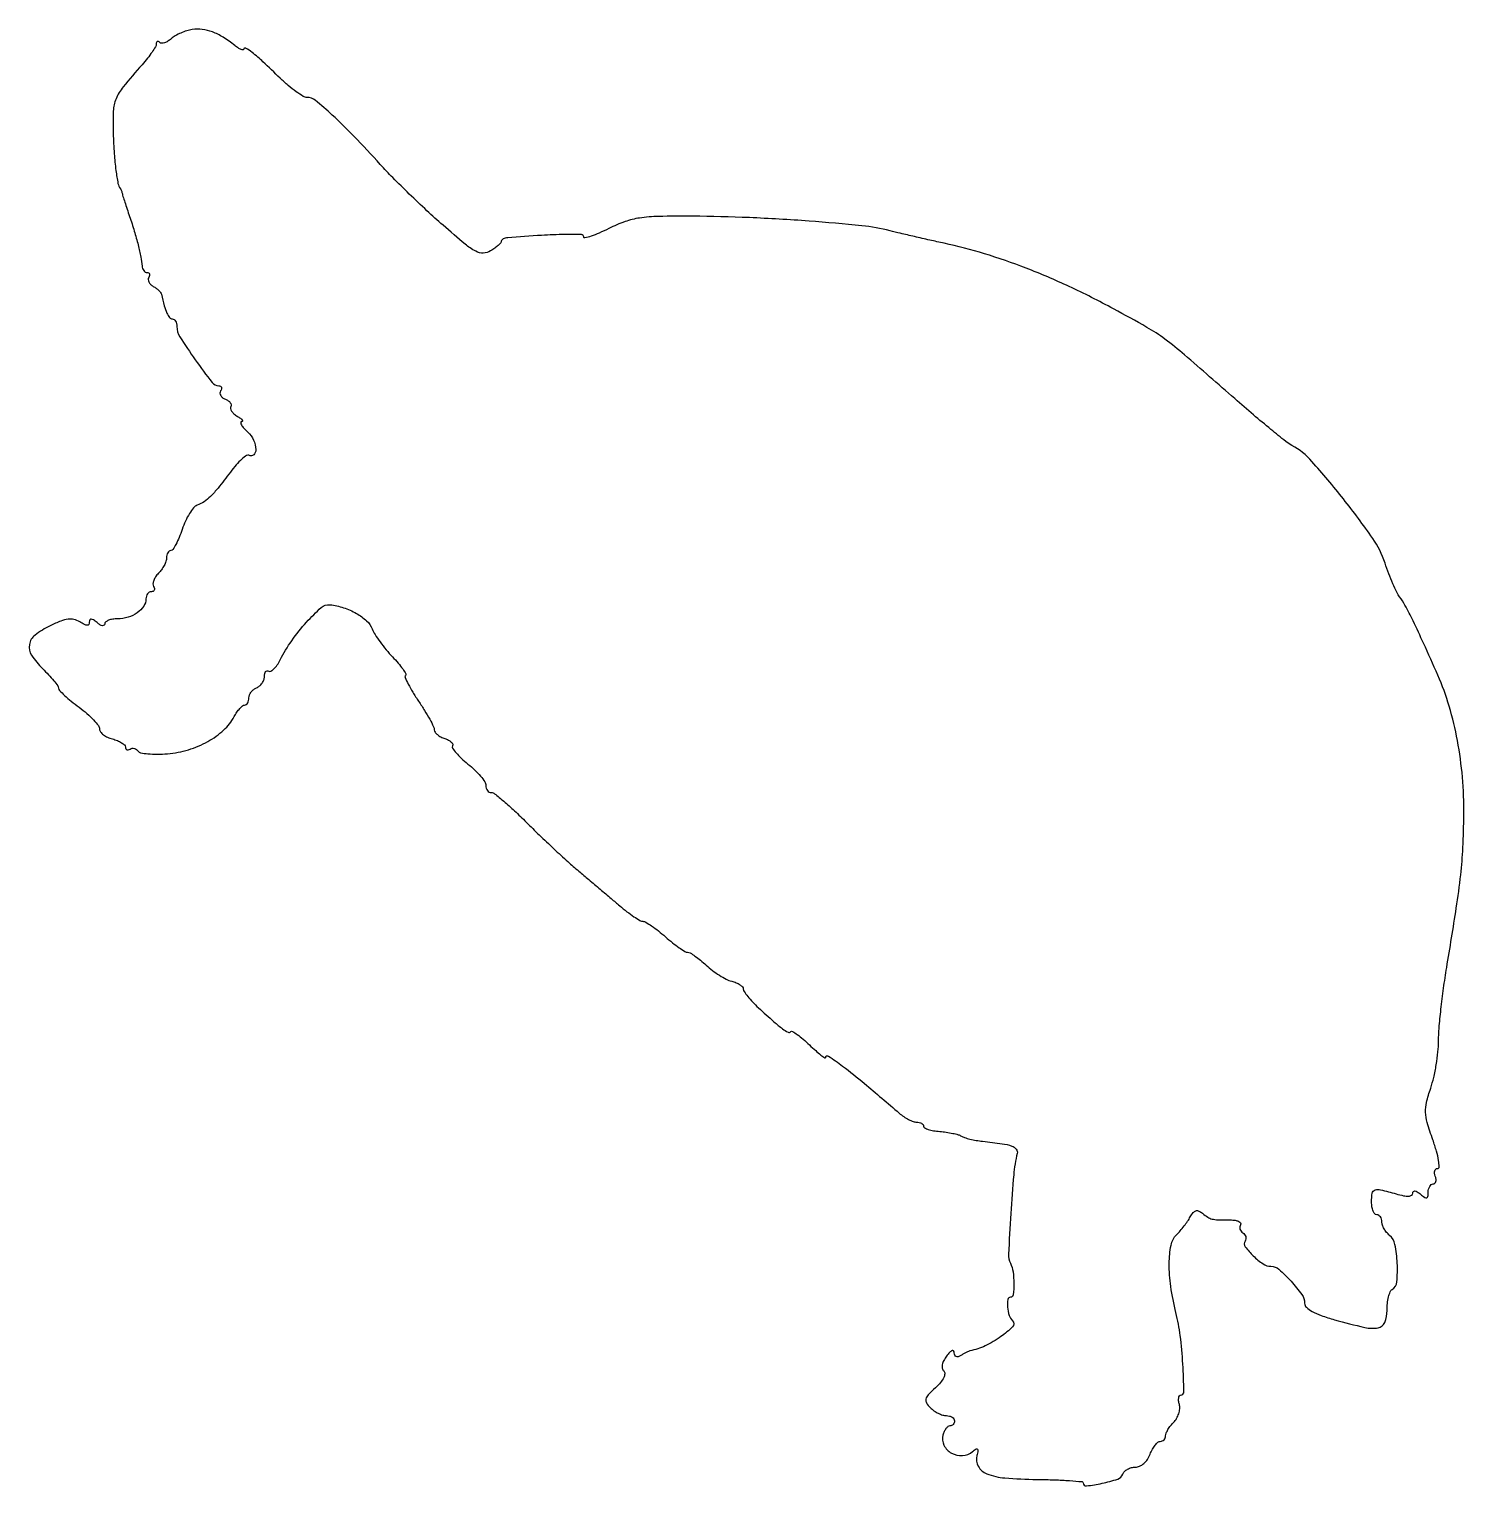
# Model space of a CAD drawing. Extents: x 0 to 279, y 0 to 283.
import ezdxf

# ---------------------------------------------------------------- set-up
doc = ezdxf.new("R2010")
doc.units = 0

msp = doc.modelspace()

# ---------------------------------------------------------------- linework, layer by layer
msp.add_lwpolyline([(32, 283.187808, 0.038694), (30.927077, 282.942982, 0.027463), (29.769912, 282.5119, 0.027872), (28.704389, 281.974337, 0.05145), (27.918848, 281.406643, -0.042487), (27.264444, 280.915663, -0.060107), (26.605686, 280.606594, -0.07695), (26.041453, 280.512633, -0.201881), (25.668848, 280.664485, 0.078372), (25.412925, 280.850681, 0.219051), (25.196474, 280.859616, 0.219904), (25.049478, 280.701145, 0.078896), (25, 280.389528, -0.134183), (24.854274, 279.856291, -0.015993), (24.192187, 278.813104, -0.018159), (23.303114, 277.603462, -0.013981), (22.25, 276.348323, 0.009593), (18.568863, 272.038382, 0.072685), (17.191797, 269.754424, 0.089556), (16.659164, 267.35929, 0.018177), (16.642403, 262.990434, 0.008987), (16.840657, 259.066855, 0.01543), (17.165314, 255.808708, 0.014465), (17.570532, 253.283354, 0.123214), (18.048489, 252.25, -0.064391), (18.137124, 252.105371, -0.016894), (18.240053, 251.853125, -0.016872), (18.338661, 251.555464, -0.016562), (18.417648, 251.25, 0.02098), (18.543409, 250.780785, 0.002047), (18.899288, 249.661781, 0.00259), (19.336061, 248.331273, 0.002048), (19.821854, 246.896489, -0.009424), (20.742392, 244.039627, -0.011644), (21.487247, 241.343881, -0.012692), (22.014929, 238.994206, -0.031647), (22.246966, 237.25, 0.068658), (22.346843, 236.772241, 0.080444), (22.570091, 236.367188, 0.092555), (22.878567, 236.095573, 0.135152), (23.225684, 236, -0.126334), (23.518431, 235.924833, -0.188925), (23.685517, 235.724304, -0.147829), (23.693931, 235.420553, -0.072059), (23.537985, 235.06146, 0.151445), (23.42925, 234.640832, 0.103795), (23.554262, 234.16025, 0.085252), (23.89687, 233.691763, 0.064858), (24.407935, 233.31146, -0.030503), (24.974551, 232.947323, -0.032748), (25.478603, 232.524785, -0.034706), (25.858308, 232.107507, -0.114004), (26.016594, 231.772915, 0.011791), (26.557587, 229.547065, 0.038141), (27.062076, 228.112932, 0.06282), (27.569728, 227.265991, 0.230283), (28.116631, 227, -0.165833), (28.453618, 226.885072, -0.095424), (28.74051, 226.560055, -0.076385), (28.934423, 226.075165, -0.057051), (29, 225.502315, 0.142953), (29.5803, 223.514107, 0.012161), (32.58181, 219.053355, 0.009532), (35.828711, 214.652785, 0.233105), (37.152822, 214, -0.124945), (37.470011, 213.919481, -0.188561), (37.651673, 213.704175, -0.148851), (37.662294, 213.378213, -0.072782), (37.495635, 212.992937, 0.148363), (37.381589, 212.56249, 0.123645), (37.513622, 212.106118, 0.099962), (37.88198, 211.691952, 0.069662), (38.430874, 211.388152, -0.05671), (38.988856, 211.09787, -0.087324), (39.37959, 210.721096, -0.118035), (39.546016, 210.32123, -0.180159), (39.473224, 209.956676, 0.201048), (39.410555, 209.560198, 0.08838), (39.629542, 209.064965, 0.066943), (40.088929, 208.547829, 0.045925), (40.728968, 208.091869, -0.02237), (41.349917, 207.692157, -0.072388), (41.704057, 207.354756, -0.274704), (41.731116, 207.145981, -0.290566), (41.561439, 207.030409, 0.429054), (41.395257, 206.843894, 0.114299), (41.531443, 206.41933, 0.049531), (42.014481, 205.766466, 0.021204), (42.777307, 204.992843, -0.097424), (43.882926, 203.465376, -0.095636), (44.336972, 201.622832, -0.220038), (43.921183, 200.588606, -0.339439), (43.006472, 200.496, 0.301916), (42.546097, 200.48087, 0.028685), (41.622955, 199.739487, 0.029087), (40.536921, 198.638693, 0.018404), (39.397505, 197.240256, -0.005944), (37.002938, 194.147051, -0.028934), (35.527762, 192.49371, -0.050142), (34.303148, 191.494804, -0.055711), (32.945129, 190.800309, 0.131057), (32.256554, 190.306594, 0.033302), (31.448915, 189.178973, 0.031637), (30.668172, 187.721216, 0.027426), (30.03507, 186.106263, -0.017272), (29.454848, 184.532946, -0.025774), (28.831235, 183.206215, -0.023548), (28.239489, 182.214577, -0.251535), (27.83994, 182, 0.166303), (27.519517, 181.890394, 0.095312), (27.246733, 181.580357, 0.076225), (27.062343, 181.11785, 0.056862), (27, 180.571429, -0.083283), (26.889466, 179.91243, -0.037314), (26.540646, 179.103146, -0.035602), (26.034661, 178.282897, -0.040395), (25.436242, 177.579099, 0.049186), (24.884165, 176.906229, 0.059573), (24.514778, 176.178692, 0.070398), (24.371718, 175.508275, 0.157085), (24.495259, 175.007671, -0.081784), (24.653711, 174.6226, -0.160283), (24.624008, 174.296003, -0.182888), (24.413458, 174.079015, -0.110112), (24.059017, 174, 0.129192), (23.655153, 173.893877, 0.100706), (23.311086, 173.595343, 0.088925), (23.079717, 173.148767, 0.075301), (23, 172.622445, -0.149465), (22.564148, 171.196981, -0.091285), (21.322409, 169.930499, -0.079525), (19.524484, 169.052046, -0.074076), (17.496921, 168.75, 0.038079), (16.540741, 168.677073, 0.057013), (15.733471, 168.457001, 0.074905), (15.182556, 168.134521, 0.226689), (15, 167.752555, -0.234775), (14.8672, 167.48532, -0.205807), (14.56202, 167.409843, -0.095251), (14.079958, 167.58768, -0.037361), (13.5, 168, 0.024274), (12.80154, 168.524592, 0.130689), (12.356783, 168.679791, 0.304377), (12.099428, 168.534108, 0.116716), (12, 168.113971, -0.129662), (11.882459, 167.668332, -0.274167), (11.583311, 167.497113, -0.115126), (11.043619, 167.631808, -0.021109), (10.143513, 168.142448, 0.078707), (9.022616, 168.617886, 0.09335), (7.876012, 168.684358, 0.063088), (6.457059, 168.315591, 0.018481), (4.393513, 167.400921, 0.051346), (1.471988, 165.582318, 0.186603), (0.363208, 163.742795, 0.190889), (0.792583, 161.664772, 0.053993), (2.93283, 159.065661, -0.011769), (4.109383, 157.860104, -0.01613), (5.105962, 156.717931, -0.012853), (5.868139, 155.734798, -0.152059), (6.023638, 155.283704, 0.187362), (6.210044, 154.843525, 0.012476), (7.208388, 153.866051, 0.016634), (8.498542, 152.742191, 0.011599), (10.023638, 151.558173, -0.019427), (11.546315, 150.337364, -0.025443), (12.831944, 149.101828, -0.024565), (13.771694, 147.997973, -0.165525), (14, 147.327225, 0.163818), (14.18163, 146.787738, 0.066908), (14.734375, 146.232467, 0.056435), (15.543471, 145.746028, 0.045696), (16.5, 145.410644, -0.033639), (17.457141, 145.10071, -0.045696), (18.265625, 144.688259, -0.05385), (18.828973, 144.241337, -0.200769), (19, 143.832575, 0.114522), (19.073438, 143.516152, 0.184939), (19.273452, 143.33021, 0.156793), (19.575034, 143.308412, 0.078831), (19.930902, 143.457295, -0.101856), (20.331325, 143.603716, -0.098565), (20.762019, 143.58262, -0.097257), (21.156389, 143.397276, -0.096291), (21.453014, 143.076025, 0.210841), (21.963105, 142.725833, 0.023818), (23.385133, 142.527748, 0.025586), (25.182144, 142.456516, 0.018083), (27.200229, 142.552859, 0.05231), (31.246728, 143.324331, 0.053694), (35.007422, 144.915214, 0.057576), (38.091284, 147.128511, 0.085675), (40.129763, 149.742465, -0.026601), (40.653264, 150.606783, -0.034227), (41.227164, 151.336849, -0.036524), (41.770898, 151.85691, -0.174266), (42.16898, 152, 0.164152), (42.485982, 152.106955, 0.095818), (42.755888, 152.409197, 0.076955), (42.938276, 152.860221, 0.057733), (43, 153.393011, -0.096313), (43.111903, 153.968559, -0.06686), (43.440625, 154.545909, -0.064359), (43.926569, 155.037471, -0.074185), (44.5, 155.361626, 0.083908), (45.073419, 155.70056, 0.066059), (45.559375, 156.235327, 0.066241), (45.887878, 156.876624, 0.085485), (46, 157.527632, -0.053283), (46.061127, 158.099619, -0.115515), (46.249478, 158.496668, -0.188117), (46.527797, 158.658232, -0.17878), (46.849286, 158.593146, 0.272442), (47.273158, 158.583989, 0.066588), (47.854994, 159.020232, 0.049964), (48.489282, 159.781564, 0.031041), (49.080358, 160.784129, -0.03595), (51.316819, 164.493905, -0.030028), (54.189871, 168.087562, -0.025924), (57.03463, 170.927209, -0.213484), (58.734459, 171.475477, -0.052032), (61.382395, 170.903846, -0.050999), (63.874299, 169.795521, -0.055466), (65.854248, 168.348193, -0.111998), (66.948608, 166.767933, 0.045191), (67.504198, 165.682105, 0.016276), (68.478892, 164.244521, 0.015991), (69.65514, 162.73001, 0.018289), (70.87636, 161.362351, -0.015043), (71.996637, 160.124012, -0.024521), (72.860997, 159.001673, -0.021559), (73.444846, 158.078898, -0.338734), (73.398727, 157.732061, 0.310435), (73.328294, 157.352318, 0.013274), (73.945843, 156.057929, 0.018725), (74.820677, 154.490806, 0.011771), (75.953043, 152.724685, -0.009856), (77.120012, 150.919835, -0.013089), (78.104956, 149.231363, -0.010407), (78.853634, 147.797092, -0.115579), (79, 147.172363, 0.158819), (79.144613, 146.72857, 0.061721), (79.591765, 146.251748, 0.052949), (80.243723, 145.816722, 0.043849), (81.014521, 145.495391, -0.040384), (81.7516, 145.194085, -0.069142), (82.296393, 144.815873, -0.104067), (82.574102, 144.425638, -0.245959), (82.54944, 144.079995, 0.291297), (82.555528, 143.623401, 0.03015), (83.228588, 142.720394, 0.030025), (84.241728, 141.65622, 0.019212), (85.534919, 140.541286, -0.022623), (86.861514, 139.381688, -0.027949), (87.982132, 138.182026, -0.028325), (88.787944, 137.09708, -0.146584), (89, 136.389294, 0.074365), (89.079391, 135.858459, 0.088413), (89.310018, 135.408105, 0.100647), (89.652909, 135.107046, 0.130714), (90.05538, 135, -0.169147), (90.697168, 134.776492, -0.008047), (92.486172, 133.310937, -0.012444), (94.573423, 131.453065, -0.008567), (96.848396, 129.25, 0.005197), (99.370978, 126.773999, 0.003846), (102.20984, 124.086625, 0.003887), (104.930604, 121.589698, 0.008724), (107.043016, 119.747022, -0.000367), (109.004868, 118.092594, -0.000255), (111.218886, 116.220799, -0.000257), (113.342362, 114.421818, -0.000531), (115, 113.012995, 0.012542), (116.413432, 111.869039, 0.016335), (117.765625, 110.898245, 0.01399), (118.927654, 110.166435, 0.126191), (119.5, 110, -0.128646), (120.068005, 109.831847, -0.014682), (121.200743, 109.10088, -0.01696), (122.515926, 108.129111, -0.013046), (123.885509, 106.984027, 0.012322), (125.248422, 105.841163, 0.016454), (126.543289, 104.876558, 0.013683), (127.653883, 104.148949, 0.139042), (128.179153, 104, -0.135509), (128.682078, 103.861148, -0.018046), (129.615515, 103.256446, -0.019808), (130.690873, 102.438035, -0.015458), (131.793644, 101.468751, 0.026092), (132.994881, 100.457363, 0.021875), (134.365945, 99.511516, 0.022436), (135.697572, 98.757394, 0.054885), (136.75, 98.360343, -0.036292), (137.611296, 98.071423, -0.048176), (138.339063, 97.680919, -0.057115), (138.843317, 97.253716, -0.190719), (139, 96.857888, 0.152515), (139.158584, 96.350084, 0.018668), (139.865139, 95.406486, 0.020718), (140.817275, 94.324143, 0.015723), (141.945153, 93.216296, 0.004062), (144.953096, 90.486973, 0.023125), (146.628688, 89.125021, 0.043752), (147.685059, 88.479071, 0.322194), (148.235746, 88.569079, -0.345728), (148.557194, 88.607732, -0.018215), (149.480325, 87.999645, -0.022312), (150.599402, 87.124786, -0.013647), (151.842302, 86.00027, 0.008689), (153.05423, 84.881727, 0.016571), (154.072426, 84.03307, 0.015043), (154.851747, 83.462934, 0.603624), (155, 83.540992, -0.597694), (155.531657, 83.826865, -0.01579), (158.278019, 81.884117, -0.012912), (162.502264, 78.5163, -0.00316), (169.276313, 72.75, 0.029413), (170.152361, 72.080254, 0.02895), (171.105471, 71.514062, 0.030236), (171.996836, 71.118468, 0.089548), (172.65301, 71, -0.056511), (173.168238, 70.941581, -0.075927), (173.604322, 70.768733, -0.095099), (173.896685, 70.513055, -0.167185), (174, 70.212708, 0.27947), (174.193934, 69.89284, 0.041179), (174.921857, 69.586439, 0.036527), (175.935723, 69.335017, 0.023507), (177.138236, 69.18629, -0.01658), (178.418528, 69.045913, -0.017223), (179.670416, 68.822232, -0.017183), (180.736675, 68.554945, -0.068505), (181.351539, 68.282737, 0.062599), (181.96088, 68.004357, 0.016204), (183.002835, 67.714754, 0.016225), (184.221878, 67.459703, 0.015893), (185.463303, 67.282206, -0.007535), (189.264247, 66.803431, -0.048837), (191.138332, 66.348845, -0.135179), (191.996353, 65.756418, -0.23742), (192.189726, 64.936341, 0.036097), (191.507329, 60.773391, 0.007152), (190.93339, 53.236966, 0.003528), (190.502257, 45.355605, 0.12706), (190.870614, 43.585516, -0.080688), (191.371329, 41.948949, -0.033247), (191.532623, 39.629043, -0.027407), (191.420933, 37.477118, -0.383309), (190.890006, 37, 0.371526), (190.375045, 36.556082, 0.057131), (190.325641, 35.093749, 0.052435), (190.63147, 33.460774, 0.124509), (191.259945, 32.406722, -0.411141), (191.266036, 31.246665, -0.045185), (189.029737, 29.341578, -0.042956), (185.971058, 27.55181, -0.062051), (183, 26.568481, 0.057306), (182.730486, 26.4821, 0.011777), (182.279687, 26.265337, 0.012247), (181.765234, 25.986789, 0.011247), (181.25, 25.67567, -0.065446), (180.731819, 25.434862, -0.173348), (180.329405, 25.450549, -0.20285), (180.068866, 25.709592, -0.091181), (179.968197, 26.190983, 0.168106), (179.832441, 26.554526, 0.331704), (179.548788, 26.623863, 0.10689), (179.085493, 26.297433, 0.024132), (178.46445, 25.553747, 0.042451), (177.919057, 24.688965, 0.072495), (177.640446, 23.883663, 0.095701), (177.642142, 23.199323, 0.149116), (177.917235, 22.682765, -0.219579), (178.117904, 22.138277, -0.094527), (177.90844, 21.37457, -0.061945), (177.299249, 20.444577, -0.029944), (176.313673, 19.414898, 0.016212), (174.891703, 18.008677, 0.127707), (174.446922, 17.203159, 0.207896), (174.563599, 16.47778, 0.054043), (175.321263, 15.53588, 0.044751), (176.024868, 14.948088, 0.03688), (176.867585, 14.451165, 0.038302), (177.715933, 14.109867, 0.076632), (178.428571, 14, -0.061768), (179.02945, 13.925485, -0.080164), (179.538393, 13.70625, -0.09778), (179.879052, 13.381386, -0.154765), (180, 13, -0.087079), (179.932993, 12.618165, -0.094306), (179.74051, 12.29375, -0.100175), (179.453613, 12.076751, -0.11244), (179.116631, 12, 0.167536), (178.744436, 11.871686, 0.064658), (178.356054, 11.477264, 0.054548), (178.01121, 10.9014, 0.043726), (177.767906, 10.220472, 0.180968), (177.969829, 8.253193, 0.152022), (179.425401, 6.728097, 0.143195), (181.563875, 6.244212, 0.15902), (183.526586, 7.022064, -0.024846), (184.190468, 7.519501, -0.35195), (184.466631, 7.496399, -0.255126), (184.566255, 7.186375, -0.016778), (184.351803, 6.237294, 0.194413), (184.619553, 4.161164, 0.171908), (186.270404, 2.719049, 0.074677), (189.812723, 1.895439, 0.016762), (196.0191, 1.610686, -0.005733), (199.46183, 1.528758, -0.009524), (202.360487, 1.371187, -0.003599), (204.793153, 1.174802, -0.388096), (204.998773, 0.950801, 0.446297), (205.65747, 0.362482, 0.025795), (208.655689, 0.852792, 0.025847), (211.697294, 1.679405, 0.225549), (212.683798, 2.618373, -0.106594), (213.029088, 3.146787, -0.066543), (213.62158, 3.594147, -0.062211), (214.358955, 3.89688, -0.066425), (215.13174, 4, 0.106022), (215.965321, 4.178765, 0.073732), (216.778742, 4.699808, 0.066086), (217.48423, 5.501086, 0.056713), (218, 6.5, -0.033464), (218.439151, 7.456979, -0.042913), (218.97231, 8.265625, -0.048871), (219.516219, 8.830672, -0.17856), (219.975249, 9, 0.103684), (220.366267, 9.081966, 0.098922), (220.698979, 9.314732, 0.096785), (220.921941, 9.662457, 0.094579), (221, 10.071429, -0.101549), (221.106562, 10.590699, -0.033094), (221.463434, 11.291559, -0.031417), (221.973883, 12.037757, -0.030668), (222.577647, 12.720504, 0.065937), (223.145171, 13.461319, 0.053365), (223.549677, 14.378427, 0.055042), (223.740263, 15.324456, 0.086365), (223.671267, 16.149076, -0.034925), (223.537799, 16.85852, -0.060874), (223.541064, 17.456291, -0.092002), (223.669993, 17.858021, -0.275886), (223.907722, 18, 0.421105), (224.560863, 18.668653, 0.008065), (224.349139, 24.012563, 0.017064), (223.852156, 29.528684, 0.030547), (223.015146, 34, -0.025127), (222.007669, 39.077242, -0.038445), (221.699332, 43.552411, -0.045527), (222.050807, 47.089221, -0.149948), (223.137163, 49.137163, 0.019804), (223.838118, 49.895958, 0.01275), (224.591878, 50.826742, 0.012818), (225.283758, 51.776548, 0.023435), (225.790387, 52.589925, -0.041279), (226.354797, 53.427954, -0.153279), (226.877116, 53.778719, -0.183214), (227.446827, 53.735785, -0.06386), (228.153223, 53.287799, 0.03205), (229.184574, 52.537962, 0.082864), (230.029468, 52.181526, 0.051608), (231.157809, 52.033159, 0.006904), (233.559017, 52, -0.035004), (234.500491, 51.934008, -0.074842), (235.19732, 51.726548, -0.144376), (235.541841, 51.420986, -0.285407), (235.542705, 51.069098, 0.110145), (235.402413, 50.665018, 0.099917), (235.439712, 50.224179, 0.094986), (235.649431, 49.814355, 0.088941), (236, 49.5, -0.094216), (236.347851, 49.181454, -0.096681), (236.550653, 48.760231, -0.098995), (236.577528, 48.302114, -0.10408), (236.424495, 47.87783, 0.305317), (236.466628, 46.800287, 0.042564), (238.0115, 45.027519, 0.043991), (239.937339, 43.467037, 0.14936), (241.465918, 43, -0.181964), (242.998904, 42.422998, -0.028006), (245.361974, 40.104044, -0.028957), (247.454426, 37.521392, -0.157029), (248, 35.827057, 0.20874), (248.344603, 35.037588, 0.061389), (249.440814, 34.246637, 0.041201), (251.229742, 33.44764, 0.016038), (253.815604, 32.631775, 0.011001), (259.661481, 31.129421, 0.101688), (262.26019, 31.05958, 0.257719), (263.541734, 32.096493, 0.096816), (264, 34.440983, -0.026918), (264.073414, 35.803639, -0.033489), (264.29375, 37.052725, -0.035556), (264.613307, 38.04134, -0.159713), (265, 38.5, 0.236133), (265.907701, 39.969092, 0.03433), (265.983895, 43.58832, 0.035925), (265.546695, 47.23246, 0.17342), (264.5, 49, -0.048188), (263.926058, 49.578122, -0.041499), (263.440625, 50.28386, -0.04354), (263.107783, 51.004766, -0.086594), (263, 51.622445, 0.070908), (262.924963, 52.148899, 0.086403), (262.70625, 52.595343, 0.100269), (262.381339, 52.893816, 0.136626), (262, 53, -0.226478), (261.617064, 53.182831, -0.074992), (261.29375, 53.734375, -0.057076), (261.073116, 54.542644, -0.038131), (261, 55.5, -0.041597), (261.14218, 57.206041, -0.278301), (261.673571, 57.82533, -0.140788), (262.757411, 57.867658, -0.00965), (265.756602, 57.069806, 0.01872), (267.21119, 56.710967, 0.060615), (268.200618, 56.628309, 0.125828), (268.776859, 56.799059, 0.263983), (269, 57.19225, -0.17732), (269.119895, 57.519696, -0.254353), (269.401907, 57.629295, -0.110536), (269.869822, 57.459738, -0.031235), (270.5, 57, 0.020633), (271.310961, 56.381629, 0.217533), (271.71069, 56.308142, 0.304492), (271.942264, 56.565314, 0.035496), (272, 57.377555, -0.057778), (272.071947, 57.998096, -0.076993), (272.284531, 58.523407, -0.095843), (272.599127, 58.875425, -0.164042), (272.968615, 59, 0.184534), (273.289193, 59.122486, 0.147206), (273.483616, 59.440625, 0.100118), (273.511135, 59.925634, 0.055937), (273.361626, 60.5, -0.060005), (273.217133, 61.074162, -0.105795), (273.258051, 61.559375, -0.149987), (273.472635, 61.878003, -0.171747), (273.817325, 62, 0.420942), (274.124079, 62.313866, 0.035282), (274.006676, 63.566509, 0.029288), (273.606299, 65.33577, 0.01422), (272.899829, 67.544681, -0.013029), (271.811686, 70.919241, -0.060979), (271.478949, 72.929098, -0.071021), (271.667163, 74.813586, -0.021491), (272.475515, 77.579629, 0.025372), (273.060507, 79.640627, 0.015242), (273.55426, 82.135926, 0.015247), (273.894689, 84.654083, 0.025601), (274.007072, 86.784947, -0.020901), (274.112897, 89.22768, -0.006399), (274.474075, 92.905578, -0.006392), (274.984316, 97.017046, -0.006954), (275.586941, 101, 0.002167), (277.449241, 112.559295, 0.010937), (278.319716, 119.039493, 0.016271), (278.737836, 124.313271, 0.009349), (278.915617, 130.687947, 0.023539), (278.639154, 137.981606, 0.024847), (277.676927, 145.084973, 0.02587), (276.070378, 151.763909, 0.031775), (273.863612, 157.784833, 0.002622), (271.093055, 163.987488, 0.007154), (269.04774, 168.336117, 0.00884), (267.48732, 171.395701, 0.044624), (266.439688, 173, -0.053547), (265.880676, 173.890272, -0.011616), (265.122108, 175.542255, -0.011986), (264.330529, 177.505477, -0.011215), (263.61517, 179.548103, 0.073709), (261.214771, 184.373696, 0.015161), (255.529083, 192.025132, 0.014512), (249.413478, 199.309383, 0.085215), (245.52411, 202.41201, -0.042168), (244.321712, 203.212935, -0.003641), (241.451114, 205.530403, -0.004779), (238.068362, 208.356738, -0.003691), (234.433243, 211.5, 0.001498), (224.665932, 220.020876, 0.019126), (220.874063, 223.062858, 0.029691), (217.371133, 225.35032, 0.006046), (210.891253, 228.949712, 0.014409), (202.29573, 233.274145, 0.01699), (193.919449, 236.848544, 0.01802), (185.805911, 239.657785, 0.021738), (178, 241.682725, -0.002245), (175.218357, 242.289688, -0.001809), (172.234375, 242.966192, -0.001828), (169.48329, 243.610969, -0.004695), (167.5, 244.103176, 0.037882), (162.017546, 245.083403, 0.006945), (151.758214, 245.9814, 0.007736), (140.184793, 246.652784, 0.008949), (129.145227, 246.924156, 0.006293), (122.532041, 246.885095, 0.031788), (118.854095, 246.582652, 0.049142), (116.028232, 245.879705, 0.030873), (112.895227, 244.541267, -0.012667), (111.017134, 243.6568, -0.023164), (109.437973, 243.04707, -0.022702), (108.249766, 242.709562, -0.483721), (108, 242.907325, 0.406224), (107.56933, 243.34994, 0.00927), (104.347715, 243.378336, 0.012717), (99.835636, 243.219635, 0.004253), (93.25, 242.763865, 0.044951), (92.771596, 242.683002, 0.061849), (92.367188, 242.521088, 0.078193), (92.092674, 242.307844, 0.19084), (92, 242.07388, -0.184965), (91.883693, 241.770234, -0.024966), (91.394127, 241.276851, -0.026054), (90.727365, 240.729609, -0.019232), (89.937455, 240.193013, -0.13459), (88.514306, 239.76728, -0.130314), (87.053445, 240.118688, -0.050081), (84.977561, 241.524622, -0.005767), (80.687455, 245.189166, -0.007506), (77.571141, 247.997516, -0.005274), (74.145636, 251.246939, -0.005322), (70.931883, 254.427553, -0.011092), (68.510454, 256.9867, 0.007539), (63.369793, 262.49764, 0.015958), (59.190166, 266.57616, 0.014601), (55.873441, 269.438772, 0.172388), (54.29401, 270, -0.136761), (53.542449, 270.209487, -0.019327), (52.187723, 271.101562, -0.020839), (50.633924, 272.314069, -0.016374), (49.052009, 273.75, 0.004641), (45.731118, 276.909669, 0.019283), (43.63892, 278.717753, 0.036138), (42.364283, 279.593295, 0.579363), (42, 279.384439, -0.409852), (41.855205, 279.237468, -0.100491), (41.485937, 279.306724, -0.049889), (40.922204, 279.60409, -0.022849), (40.25, 280.095012, 0.029703), (37.994832, 281.6951, 0.049798), (35.912589, 282.722038, 0.05856), (33.935522, 283.209388, 0.068028)], format="xyb", close=True)

doc.saveas('drawing.dxf')
